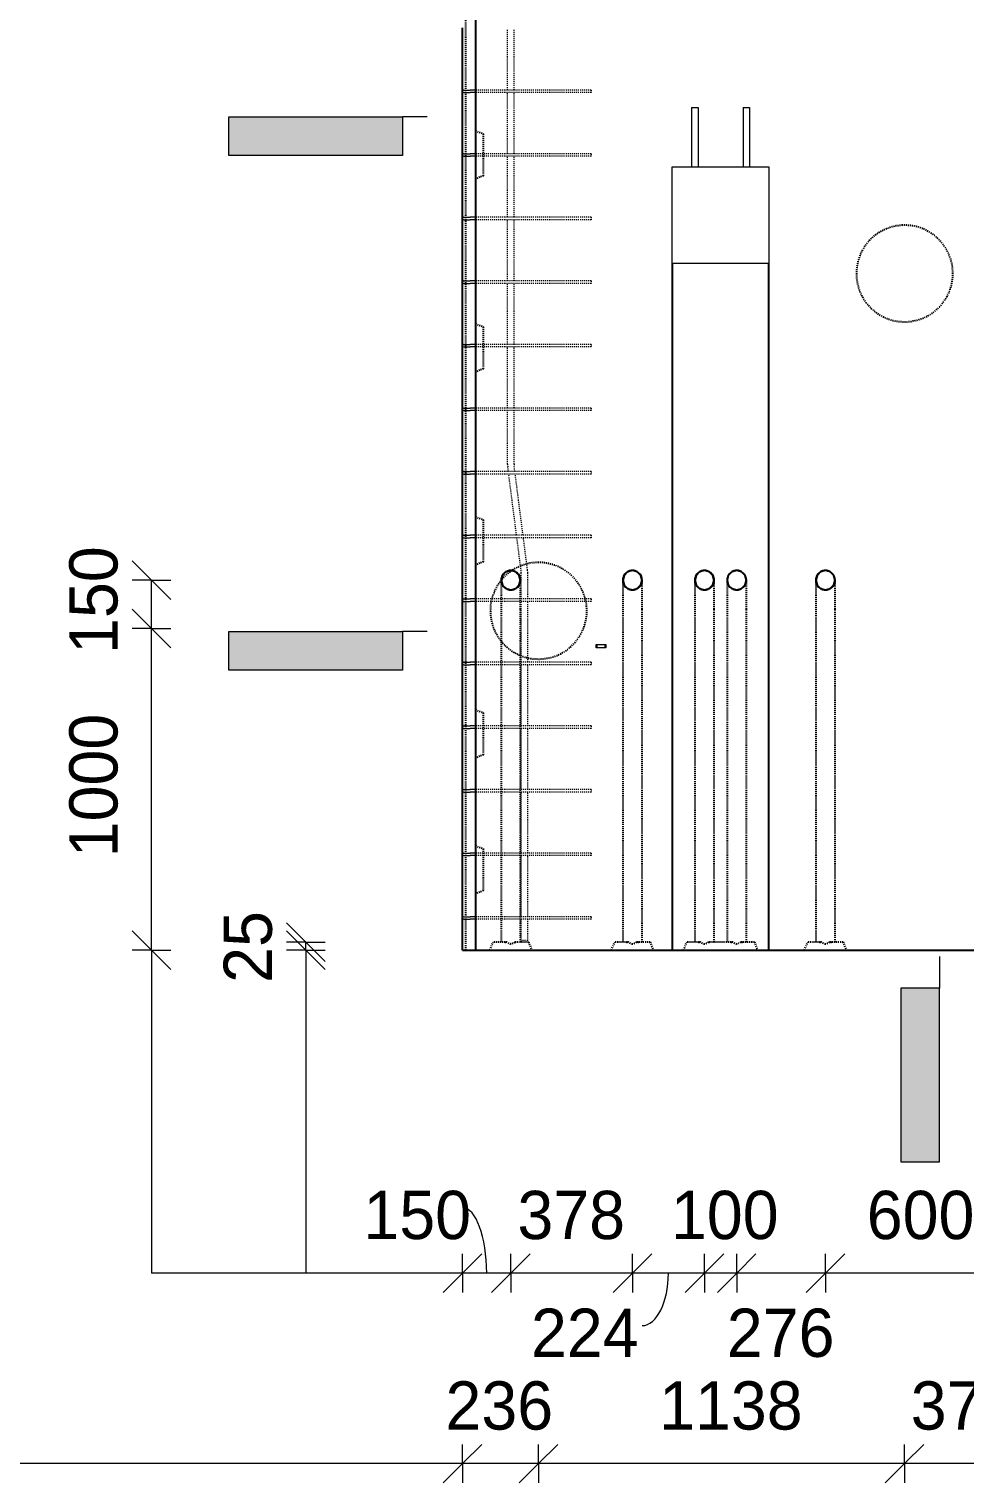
# Model space of a CAD drawing. Header units: millimetres. Extents: x 3013 to 24293, y -3068 to 13086.
# Drawn here: x 8715 to 11624, y -3051 to 1468 of the extents above; entities that cross this region are included whole.
import ezdxf

# ---------------------------------------------------------------- set-up
doc = ezdxf.new("R2010")
doc.units = ezdxf.units.MM
doc.linetypes.add('Dash', pattern=[6.36, 3.18, -3.18])
for name, color, linetype, lineweight in [('A-ANNO-DIMS', 211, 'Continuous', 9), ('A-ANNO-DIMS-60', 211, 'Continuous', 9), ('A-DETL-MBND', 5, 'Continuous', 18), ('A-GENM', 13, 'Continuous', 18), ('A-WALL', 113, 'Continuous', 25), ('A-WALL-HDLN', 110, 'Dash', 25), ('G-ANNO-SYMB', 111, 'Continuous', 9), ('S-BEAM', 12, 'Continuous', 18), ('S-RBAR', 171, 'Continuous', 18)]:
    doc.layers.add(name, color=color, linetype=linetype, lineweight=lineweight)
doc.styles.add('Nirmala UI Semilight', font='NirmalaS.ttf', dxfattribs={"height": 150})
doc.dimstyles.new('Arrow_Filled_-_2_5_NI_UI', dxfattribs={"dimscale": 304.8, "dimtxt": 157.104592, "dimasz": 0.393701, "dimexe": 0.19685, "dimexo": 0.0625, "dimgap": 0.19685, "dimtad": 1, "dimdec": 0, "dimzin": 0, "dimdsep": 46, "dimtxsty": 'Nirmala UI Semilight', "dimblk1": 'OBLIQUE', "dimblk2": 'OBLIQUE', "dimsah": 1, "dimcen": 0.09, "dimazin": 0, "dimtfac": 1, "dimtdec": 4, "dimtix": 1, "dimtmove": 0, "dimatfit": 3, "dimfxl": 0.19685, "dimfxlon": 1, "dimtvp": 1, "dimtolj": 1, "dimtzin": 0, "dimarcsym": 2})
doc.dimstyles.new('Arrow_Filled_-_2_5_NI_UI_1', dxfattribs={"dimscale": 304.8, "dimtxt": 157.104592, "dimasz": 0.393701, "dimexe": 0.19685, "dimexo": 0.0625, "dimgap": 0.19685, "dimtad": 1, "dimdec": 0, "dimzin": 0, "dimdsep": 46, "dimtxsty": 'Nirmala UI Semilight', "dimblk1": 'OBLIQUE', "dimblk2": 'OBLIQUE', "dimsah": 1, "dimcen": 0.09, "dimazin": 0, "dimtfac": 1, "dimtdec": 4, "dimtix": 1, "dimtmove": 1, "dimatfit": 3, "dimfxl": 0.19685, "dimfxlon": 1, "dimtvp": 1, "dimtolj": 1, "dimtzin": 0, "dimarcsym": 2})
doc.dimstyles.new('Arrow_Filled_-_2_5_NI_UI_2', dxfattribs={"dimscale": 304.8, "dimtxt": 157.104592, "dimasz": 0.393701, "dimexe": 0.19685, "dimexo": 0.0625, "dimgap": 0.19685, "dimtad": 1, "dimdec": 0, "dimzin": 0, "dimdsep": 46, "dimtxsty": 'Nirmala UI Semilight', "dimblk1": 'OBLIQUE', "dimblk2": 'OBLIQUE', "dimsah": 1, "dimcen": 0.09, "dimazin": 0, "dimtfac": 1, "dimtdec": 4, "dimtix": 1, "dimtmove": 2, "dimatfit": 3, "dimfxl": 0.19685, "dimfxlon": 1, "dimtvp": 1, "dimtolj": 1, "dimtzin": 0, "dimarcsym": 2})

# ---------------------------------------------------------------- blocks, each defined once
blk = doc.blocks.new('RR spread anchor face based - RR-SA-2_5-200-1726821-Elevation Front')
at = {"layer": 'A-GENM'}
for p, q in [((11873.6, 6760), (11876.1, 6760)), ((11873.6, 6750), (11873.6, 6760)), ((11876.1, 6750), (11873.6, 6750)), ((11876.1, 6760), (11901.1, 6760)), ((11876.1, 6760), (11876.1, 6750)), ((11901.1, 6750), (11876.1, 6750)), ((11901.1, 6760), (11903.6, 6760)), ((11901.1, 6760), (11901.1, 6750)), ((11903.6, 6750), (11901.1, 6750)), ((11903.6, 6760), (11903.6, 6750))]:
    blk.add_line(p, q, dxfattribs=at)
blk = doc.blocks.new('Detail View - M_Section Tail - Filled Horizontal-14034-Elevation Front')
at = {"layer": 'G-ANNO-SYMB'}
blk.add_hatch(color=256, dxfattribs=at).paths.add_polyline_path([(9875.7, 7795.6), (9875.7, 7915.6), (9335.7, 7915.6), (9335.7, 7795.6)])
for p, q in [((9335.7, 7795.6), (9335.7, 7915.6)), ((9335.7, 7915.6), (9875.7, 7915.6)), ((9875.7, 7915.6), (9875.7, 7795.6)), ((9875.7, 7795.6), (9335.7, 7795.6))]:
    blk.add_line(p, q, dxfattribs=at)
blk = doc.blocks.new('DIMBLOCK67-Elevation Front')
at = {"layer": 'A-ANNO-DIMS-60'}
for p, q in [((11436.9, -2991.4), (11496.9, -2931.4)), ((11436.9, -2991.4), (11436.9, -2931.4)), ((11811.9, -2991.4), (11871.9, -2931.4)), ((11811.9, -2991.4), (11811.9, -2931.4)), ((11436.9, -2991.4), (11376.9, -3051.4)), ((11811.9, -2991.4), (11436.9, -2991.4)), ((11436.9, -2991.4), (11436.9, -3051.4)), ((11811.9, -2991.4), (11751.9, -3051.4)), ((11811.9, -2991.4), (11811.9, -3051.4))]:
    blk.add_line(p, q, dxfattribs=at)
at = {"layer": 'A-ANNO-DIMS-60', "color": 0, "insert": (11455.9, -2735.6), "char_height": 150, "width": 404.473, "attachment_point": 1, "line_spacing_factor": 1.142579, "style": 'Nirmala UI Semilight'}
blk.add_mtext('375', dxfattribs=at)
blk = doc.blocks.new('_Oblique')
at = {"color": 0, "linetype": 'ByBlock', "lineweight": -2}
blk.add_line((-0.5, -0.5), (0.5, 0.5), dxfattribs=at)
blk = doc.blocks.new('DIMBLOCK68-Elevation Front')
at = {"layer": 'A-ANNO-DIMS-60'}
for p, q in [((10298.8, -2991.4), (10358.8, -2931.4)), ((10298.8, -2991.4), (10298.8, -2931.4)), ((11436.9, -2991.4), (11496.9, -2931.4)), ((11436.9, -2991.4), (11436.9, -2931.4)), ((10298.8, -2991.4), (10238.8, -3051.4)), ((11436.9, -2991.4), (10298.8, -2991.4)), ((10298.8, -2991.4), (10298.8, -3051.4)), ((11436.9, -2991.4), (11376.9, -3051.4)), ((11436.9, -2991.4), (11436.9, -3051.4))]:
    blk.add_line(p, q, dxfattribs=at)
at = {"layer": 'A-ANNO-DIMS-60', "color": 0, "insert": (10673.6, -2735.6), "char_height": 150, "width": 466.172, "attachment_point": 1, "line_spacing_factor": 1.142579, "style": 'Nirmala UI Semilight'}
blk.add_mtext('1138', dxfattribs=at)
blk = doc.blocks.new('DIMBLOCK69-Elevation Front')
at = {"layer": 'A-ANNO-DIMS-60'}
for p, q in [((10062.6, -2991.4), (10122.6, -2931.4)), ((10062.6, -2991.4), (10062.6, -2931.4)), ((10298.8, -2991.4), (10358.8, -2931.4)), ((10298.8, -2991.4), (10298.8, -2931.4)), ((10062.6, -2991.4), (10002.6, -3051.4)), ((10298.8, -2991.4), (10062.6, -2991.4)), ((10062.6, -2991.4), (10062.6, -3051.4)), ((10298.8, -2991.4), (10238.8, -3051.4)), ((10298.8, -2991.4), (10298.8, -3051.4))]:
    blk.add_line(p, q, dxfattribs=at)
at = {"layer": 'A-ANNO-DIMS-60', "color": 0, "insert": (10009.3, -2735.6), "char_height": 150, "width": 411.328, "attachment_point": 1, "line_spacing_factor": 1.142579, "style": 'Nirmala UI Semilight'}
blk.add_mtext('236', dxfattribs=at)
blk = doc.blocks.new('DIMBLOCK72-Elevation Front')
at = {"layer": 'A-ANNO-DIMS-60'}
for p, q in [((11190.6, -2399), (11250.6, -2339)), ((11190.6, -2399), (11190.6, -2339)), ((11790.6, -2399), (11850.6, -2339)), ((11790.6, -2399), (11790.6, -2339)), ((11190.6, -2399), (11130.6, -2459)), ((11790.6, -2399), (11190.6, -2399)), ((11190.6, -2399), (11190.6, -2459)), ((11790.6, -2399), (11730.6, -2459)), ((11790.6, -2399), (11790.6, -2459))]:
    blk.add_line(p, q, dxfattribs=at)
at = {"layer": 'A-ANNO-DIMS-60', "color": 0, "insert": (11319.2, -2143.3), "char_height": 150, "width": 411.328, "attachment_point": 1, "line_spacing_factor": 1.142579, "style": 'Nirmala UI Semilight'}
blk.add_mtext('600', dxfattribs=at)
blk = doc.blocks.new('DIMBLOCK73-Elevation Front')
at = {"layer": 'A-ANNO-DIMS-60'}
for p, q in [((10914.8, -2399), (10974.8, -2339)), ((10914.8, -2399), (10914.8, -2339)), ((11190.6, -2399), (11250.6, -2339)), ((11190.6, -2399), (11190.6, -2339)), ((10914.8, -2399), (10854.8, -2459)), ((11190.6, -2399), (10914.8, -2399)), ((10914.8, -2399), (10914.8, -2459)), ((11190.6, -2399), (11130.6, -2459)), ((11190.6, -2399), (11190.6, -2459))]:
    blk.add_line(p, q, dxfattribs=at)
at = {"layer": 'A-ANNO-DIMS-60', "color": 0, "insert": (10884.1, -2509.5), "char_height": 150, "width": 404.473, "attachment_point": 1, "line_spacing_factor": 1.142579, "style": 'Nirmala UI Semilight'}
blk.add_mtext('276', dxfattribs=at)
blk = doc.blocks.new('DIMBLOCK74-Elevation Front')
at = {"layer": 'A-ANNO-DIMS-60'}
for p, q in [((10814.6, -2399), (10874.6, -2339)), ((10814.6, -2399), (10814.6, -2339)), ((10914.8, -2399), (10974.8, -2339)), ((10914.8, -2399), (10914.8, -2339)), ((10814.6, -2399), (10754.6, -2459)), ((10914.8, -2399), (10814.6, -2399)), ((10814.6, -2399), (10814.6, -2459)), ((10914.8, -2399), (10854.8, -2459)), ((10914.8, -2399), (10914.8, -2459))]:
    blk.add_line(p, q, dxfattribs=at)
at = {"layer": 'A-ANNO-DIMS-60', "color": 0, "insert": (10710.4, -2143.3), "char_height": 150, "width": 370.196, "attachment_point": 1, "line_spacing_factor": 1.142579, "style": 'Nirmala UI Semilight'}
blk.add_mtext('100', dxfattribs=at)
blk = doc.blocks.new('DIMBLOCK75-Elevation Front')
at = {"layer": 'A-ANNO-DIMS-60'}
for p, q in [((10590.6, -2399), (10650.6, -2339)), ((10590.6, -2399), (10590.6, -2339)), ((10814.6, -2399), (10874.6, -2339)), ((10814.6, -2399), (10814.6, -2339)), ((10590.6, -2399), (10530.6, -2459)), ((10814.6, -2399), (10590.6, -2399)), ((10590.6, -2399), (10590.6, -2459)), ((10814.6, -2399), (10754.6, -2459)), ((10814.6, -2399), (10814.6, -2459))]:
    blk.add_line(p, q, dxfattribs=at)
blk.add_ellipse((10620.8, -2399), major_axis=(0, 163.4), ratio=0.500307, start_param=3.141593, end_param=4.712389, dxfattribs=at)
at = {"layer": 'A-ANNO-DIMS-60', "color": 0, "insert": (10275.2, -2509.5), "char_height": 150, "width": 414.756, "attachment_point": 1, "line_spacing_factor": 1.142579, "style": 'Nirmala UI Semilight'}
blk.add_mtext('224', dxfattribs=at)
blk = doc.blocks.new('DIMBLOCK76-Elevation Front')
at = {"layer": 'A-ANNO-DIMS-60'}
for p, q in [((10212.6, -2399), (10272.6, -2339)), ((10212.6, -2399), (10212.6, -2339)), ((10590.6, -2399), (10650.6, -2339)), ((10590.6, -2399), (10590.6, -2339)), ((10212.6, -2399), (10152.6, -2459)), ((10590.6, -2399), (10212.6, -2399)), ((10212.6, -2399), (10212.6, -2459)), ((10590.6, -2399), (10530.6, -2459)), ((10590.6, -2399), (10590.6, -2459))]:
    blk.add_line(p, q, dxfattribs=at)
at = {"layer": 'A-ANNO-DIMS-60', "color": 0, "insert": (10233, -2143.3), "char_height": 150, "width": 404.473, "attachment_point": 1, "line_spacing_factor": 1.142579, "style": 'Nirmala UI Semilight'}
blk.add_mtext('378', dxfattribs=at)
blk = doc.blocks.new('DIMBLOCK77-Elevation Front')
at = {"layer": 'A-ANNO-DIMS-60'}
for p, q in [((10062.6, -2399), (10122.6, -2339)), ((10062.6, -2399), (10062.6, -2339)), ((10212.6, -2399), (10272.6, -2339)), ((10212.6, -2399), (10212.6, -2339)), ((10062.6, -2399), (10002.6, -2459)), ((10212.6, -2399), (10062.6, -2399)), ((10062.6, -2399), (10062.6, -2459)), ((10212.6, -2399), (10152.6, -2459)), ((10212.6, -2399), (10212.6, -2459))]:
    blk.add_line(p, q, dxfattribs=at)
blk.add_ellipse((10062.7, -2399), major_axis=(0, 202.8), ratio=0.368956, start_param=4.712389, end_param=6.283185, dxfattribs=at)
at = {"layer": 'A-ANNO-DIMS-60', "color": 0, "insert": (9754.2, -2143.3), "char_height": 150, "width": 370.196, "attachment_point": 1, "line_spacing_factor": 1.142579, "style": 'Nirmala UI Semilight'}
blk.add_mtext('150', dxfattribs=at)
blk = doc.blocks.new('DIMBLOCK78-Elevation Front')
at = {"layer": 'A-ANNO-DIMS-60'}
for p, q in [((9575.3, -1370), (9515.3, -1310)), ((9575.3, -1395), (9515.3, -1335)), ((9575.3, -1370), (9515.3, -1370)), ((9575.3, -1395), (9515.3, -1395)), ((9575.3, -1395), (9575.3, -1370)), ((9575.3, -1370), (9635.3, -1430)), ((9575.3, -1370), (9635.3, -1370)), ((9575.3, -1395), (9635.3, -1455)), ((9575.3, -1395), (9635.3, -1395))]:
    blk.add_line(p, q, dxfattribs=at)
at = {"layer": 'A-ANNO-DIMS-60', "color": 0, "insert": (9319.6, -1496.8), "char_height": 150, "width": 274.219, "attachment_point": 1, "rotation": 90, "line_spacing_factor": 1.142579, "style": 'Nirmala UI Semilight'}
blk.add_mtext('25', dxfattribs=at)
blk = doc.blocks.new('DIMBLOCK79-Elevation Front')
at = {"layer": 'A-ANNO-DIMS-60'}
for p, q in [((9095.3, -395), (9035.3, -335)), ((9095.3, -395), (9035.3, -395)), ((9095.3, -1395), (9095.3, -395)), ((9095.3, -395), (9155.3, -455)), ((9095.3, -395), (9155.3, -395)), ((9095.3, -1395), (9035.3, -1335)), ((9095.3, -1395), (9035.3, -1395)), ((9095.3, -1395), (9155.3, -1455)), ((9095.3, -1395), (9155.3, -1395))]:
    blk.add_line(p, q, dxfattribs=at)
at = {"layer": 'A-ANNO-DIMS-60', "color": 0, "insert": (8839.6, -1106.4), "char_height": 150, "width": 507.305, "attachment_point": 1, "rotation": 90, "line_spacing_factor": 1.142579, "style": 'Nirmala UI Semilight'}
blk.add_mtext('1000', dxfattribs=at)
blk = doc.blocks.new('DIMBLOCK80-Elevation Front')
at = {"layer": 'A-ANNO-DIMS-60'}
for p, q in [((9095.3, -245), (9035.3, -185)), ((9095.3, -245), (9035.3, -245)), ((9095.3, -395), (9095.3, -245)), ((9095.3, -245), (9155.3, -305)), ((9095.3, -245), (9155.3, -245)), ((9095.3, -395), (9035.3, -335)), ((9095.3, -395), (9035.3, -395)), ((9095.3, -395), (9155.3, -455)), ((9095.3, -395), (9155.3, -395))]:
    blk.add_line(p, q, dxfattribs=at)
at = {"layer": 'A-ANNO-DIMS-60', "color": 0, "insert": (8839.6, -474.2), "char_height": 150, "width": 370.196, "attachment_point": 1, "rotation": 90, "line_spacing_factor": 1.142579, "style": 'Nirmala UI Semilight'}
blk.add_mtext('150', dxfattribs=at)

msp = doc.modelspace()

# ---------------------------------------------------------------- linework, layer by layer
at = {"layer": 'A-DETL-MBND'}
for p, q in [((10774.6, 1225), (10784.6, 1225)), ((9095.3, -1395), (9095.3, -2399)), ((9575.3, -1395), (9575.3, -2399)), ((10062.6, -2399), (9095.3, -2399)), ((10062.6, -2991.4), (3751.1, -2991.4))]:
    msp.add_line(p, q, dxfattribs=at)
at = {"layer": 'A-WALL'}
for p, q in [((10102.6, 7060), (10102.6, -1395)), ((10062.6, 1275.1), (10062.6, 1471.9)), ((10062.6, 1077.4), (10062.6, 1274.3)), ((10062.6, 879.7), (10062.6, 1076.6)), ((10062.6, 682.1), (10062.6, 878.9)), ((10714.6, 740), (10714.6, -1395)), ((11014.8, -1395), (11014.8, 740)), ((10062.6, 484.4), (10062.6, 681.3)), ((10062.6, 286.7), (10062.6, 483.6)), ((10062.6, 89.1), (10062.6, 285.9)), ((10062.6, -108.6), (10062.6, 88.3)), ((10062.6, -306.3), (10062.6, -109.4)), ((10062.6, -503.9), (10062.6, -307.1)), ((10062.6, -701.6), (10062.6, -504.7)), ((10062.6, -899.3), (10062.6, -702.4)), ((10062.6, -1096.9), (10062.6, -900.1)), ((10062.6, -1294.6), (10062.6, -1097.7)), ((10062.6, -1395), (10062.6, -1295.4)), ((10062.6, -1395), (12318.6, -1395))]:
    msp.add_line(p, q, dxfattribs=at)
at = {"layer": 'A-WALL', "flags": 128}
for points in [[(10212.6, -215), (10197.5, -219), (10186.5, -230.1), (10182.6, -245)], [(10242.6, -245), (10238.5, -230), (10227.5, -219), (10212.6, -215)], [(10590.6, -215), (10575.5, -219), (10564.5, -230.1), (10560.6, -244.9)], [(10620.5, -244.9), (10616.5, -230), (10605.5, -219), (10590.6, -215)], [(10814.6, -215), (10799.5, -219), (10788.5, -230.1), (10784.6, -245)], [(10844.5, -244.9), (10840.5, -230), (10829.5, -219), (10814.6, -215)], [(10914.8, -215), (10899.8, -219), (10888.8, -230.1), (10884.8, -245)], [(10944.8, -245), (10940.7, -230), (10929.7, -219), (10914.8, -215)], [(11190.6, -215), (11175.5, -219), (11164.5, -230.1), (11160.6, -245)], [(11220.6, -245), (11216.5, -230), (11205.5, -219), (11190.6, -215)], [(10182.6, -245), (10186.6, -260), (10197.6, -271), (10212.6, -275)], [(10212.6, -275), (10227.6, -271), (10238.6, -259.9), (10242.6, -245)], [(10242.6, -250.7), (10242.6, -245.1), (10242.6, -245)], [(10560.6, -245), (10564.6, -260), (10575.6, -271), (10590.6, -275)], [(10590.6, -275), (10605.6, -271), (10616.6, -259.9), (10620.6, -245)], [(10620.6, -250.7), (10620.6, -245.1), (10620.6, -245)], [(10784.6, -245), (10788.6, -260), (10799.6, -271), (10814.6, -275)], [(10814.6, -275), (10829.6, -271), (10840.6, -259.9), (10844.6, -245)], [(10844.6, -250.7), (10844.6, -245.1), (10844.6, -245)], [(10884.8, -245), (10888.8, -260), (10899.9, -271), (10914.8, -275)], [(10914.8, -275), (10929.8, -271), (10940.8, -259.9), (10944.8, -245)], [(10944.8, -250.7), (10944.8, -245.1), (10944.8, -245)], [(11160.6, -245), (11164.6, -260), (11175.6, -271), (11190.6, -275)], [(11190.6, -275), (11205.6, -271), (11216.6, -259.9), (11220.6, -245)], [(11220.6, -250.7), (11220.6, -245.1), (11220.6, -245)]]:
    msp.add_lwpolyline(points, dxfattribs=at)
at = {"layer": 'A-WALL'}
for centre, start, end in [((10212.6, -245), 120.8303, 149.6053), ((10212.6, -245), 90.7225, 119.4223), ((10212.6, -245), 61.0187, 89.2664), ((10212.6, -245), 30.8311, 59.6045), ((10590.6, -245), 120.8303, 149.6053), ((10590.6, -245), 90.7225, 119.4223), ((10590.6, -245), 61.0187, 89.2664), ((10590.6, -245), 30.8311, 59.6045), ((10814.6, -245), 120.8303, 149.6053), ((10814.6, -245), 90.7225, 119.4223), ((10814.6, -245), 61.0187, 89.2664), ((10814.6, -245), 30.8311, 59.6045), ((10914.8, -245), 120.8303, 149.6053), ((10914.8, -245), 90.7225, 119.4223), ((10914.8, -245), 61.0187, 89.2664), ((10914.8, -245), 30.8311, 59.6045), ((11190.6, -245), 120.8303, 149.6053), ((11190.6, -245), 90.7225, 119.4223), ((11190.6, -245), 61.0187, 89.2664), ((11190.6, -245), 30.8311, 59.6045), ((10212.6, -245), 150.6728, 179.6194), ((10212.6, -245), 180.4246, 209.7233), ((10212.6, -245), 210.813, 239.6231), ((10212.6, -245), 270.7209, 299.4239), ((10212.6, -245), 300.812, 329.6241), ((10212.6, -245), 0.3778, 29.7706), ((10212.6, -245), 330.719, 359.5722), ((10590.6, -245), 150.6728, 180), ((10590.6, -245), 180.4246, 209.7233), ((10590.6, -245), 210.813, 239.6231), ((10590.6, -245), 270.7209, 299.4239), ((10590.6, -245), 300.812, 329.6241), ((10590.6, -245), 0, 29.7706), ((10590.6, -245), 330.719, 359.5722), ((10814.6, -245), 150.6728, 179.6194), ((10814.6, -245), 180.4246, 209.7233), ((10814.6, -245), 210.813, 239.6231), ((10814.6, -245), 270.7209, 299.4239), ((10814.6, -245), 300.812, 329.6241), ((10814.6, -245), 0, 29.7706), ((10814.6, -245), 330.719, 359.5722), ((10914.8, -245), 150.6728, 179.6194), ((10914.8, -245), 180.4246, 209.7233), ((10914.8, -245), 210.813, 239.6231), ((10914.8, -245), 270.7209, 299.4239), ((10914.8, -245), 300.812, 329.6241), ((10914.8, -245), 0.3778, 29.7706), ((10914.8, -245), 330.719, 359.5722), ((11190.6, -245), 150.6728, 179.6194), ((11190.6, -245), 180.4246, 209.7233), ((11190.6, -245), 210.813, 239.6231), ((11190.6, -245), 270.7209, 299.4239), ((11190.6, -245), 300.812, 329.6241), ((11190.6, -245), 0.3778, 29.7706), ((11190.6, -245), 330.719, 359.5722), ((10212.6, -245), 241.0171, 269.268), ((10590.6, -245), 241.0171, 269.268), ((10814.6, -245), 241.0171, 269.268), ((10914.8, -245), 241.0171, 269.268), ((11190.6, -245), 241.0171, 269.268)]:
    msp.add_arc(centre, 30, start, end, dxfattribs=at)
at = {"layer": 'A-WALL-HDLN'}
for p, q in [((10072.6, -1395), (10072.6, 3650.1)), ((10102.6, 1152.5), (10127.6, 1142.5)), ((10127.6, 1012.5), (10127.6, 1142.5)), ((10127.6, 1012.5), (10102.6, 1002.5)), ((10102.6, 552.5), (10127.6, 542.5)), ((10127.6, 412.5), (10127.6, 542.5)), ((10127.6, 412.5), (10102.6, 402.5)), ((10102.6, -47.5), (10127.6, -57.5)), ((10127.6, -187.5), (10127.6, -57.5)), ((10127.6, -187.5), (10102.6, -197.5)), ((10182.6, -335), (10182.6, -1370)), ((10242.6, -1370), (10242.6, -335)), ((10560.6, -335), (10560.6, -1370)), ((10620.6, -1370), (10620.6, -335)), ((10784.6, -335), (10784.6, -1370)), ((10844.6, -1370), (10844.6, -335)), ((10884.8, -335), (10884.8, -1370)), ((10944.8, -1370), (10944.8, -335)), ((11160.6, -335), (11160.6, -1370)), ((11220.6, -1370), (11220.6, -335)), ((10102.6, -647.5), (10127.6, -657.5)), ((10127.6, -787.5), (10127.6, -657.5)), ((10127.6, -787.5), (10102.6, -797.5)), ((10102.6, -1070), (10127.6, -1080)), ((10127.6, -1210), (10127.6, -1080)), ((10127.6, -1210), (10102.6, -1220)), ((10147.6, -1395), (10157.6, -1370)), ((10200.6, -1370), (10157.6, -1370)), ((10194, -1370), (10200.6, -1370)), ((10224.6, -1370), (10231.2, -1370)), ((10267.6, -1370), (10224.6, -1370)), ((10267.6, -1370), (10277.6, -1395)), ((10525.6, -1395), (10535.6, -1370)), ((10578.6, -1370), (10535.6, -1370)), ((10572, -1370), (10578.6, -1370)), ((10602.6, -1370), (10609.2, -1370)), ((10645.6, -1370), (10602.6, -1370)), ((10645.6, -1370), (10655.6, -1395)), ((10749.6, -1395), (10759.6, -1370)), ((10802.6, -1370), (10759.6, -1370)), ((10796, -1370), (10802.6, -1370)), ((10826.6, -1370), (10833.2, -1370)), ((10902.8, -1370), (10826.6, -1370)), ((10896.2, -1370), (10902.8, -1370)), ((10926.8, -1370), (10933.4, -1370)), ((10969.8, -1370), (10926.8, -1370)), ((10969.8, -1370), (10979.8, -1395)), ((11125.6, -1395), (11135.6, -1370)), ((11178.6, -1370), (11135.6, -1370)), ((11172, -1370), (11178.6, -1370)), ((11202.6, -1370), (11209.2, -1370)), ((11245.6, -1370), (11202.6, -1370)), ((11245.6, -1370), (11255.6, -1395))]:
    msp.add_line(p, q, dxfattribs=at)
at = {"layer": 'A-WALL-HDLN', "flags": 128}
for points in [[(10182.6, -245.4), (10182.6, -249.1), (10182.6, -261), (10182.6, -279.7), (10182.6, -303.4), (10182.6, -330), (10182.6, -335)], [(10242.6, -335), (10242.6, -308.1), (10242.6, -283.7), (10242.6, -264), (10242.6, -250.7)], [(10560.6, -245.4), (10560.6, -249.1), (10560.6, -261), (10560.6, -279.7), (10560.6, -303.4), (10560.6, -330), (10560.6, -335)], [(10620.6, -335), (10620.6, -308.1), (10620.6, -283.7), (10620.6, -264), (10620.6, -250.7)], [(10784.6, -245.4), (10784.6, -249.1), (10784.6, -261), (10784.6, -279.7), (10784.6, -303.4), (10784.6, -330), (10784.6, -335)], [(10844.6, -335), (10844.6, -308.1), (10844.6, -283.7), (10844.6, -264), (10844.6, -250.7)], [(10884.8, -245.4), (10884.8, -249.1), (10884.8, -261), (10884.8, -279.7), (10884.8, -303.4), (10884.8, -330), (10884.8, -335)], [(10944.8, -335), (10944.8, -308.1), (10944.8, -283.7), (10944.8, -264), (10944.8, -250.7)], [(11160.6, -245.4), (11160.6, -249.1), (11160.6, -261), (11160.6, -279.7), (11160.6, -303.4), (11160.6, -330), (11160.6, -335)], [(11220.6, -335), (11220.6, -308.1), (11220.6, -283.7), (11220.6, -264), (11220.6, -250.7)], [(10212.6, -1376.2), (10209.5, -1375.9), (10206.4, -1374.7), (10203.5, -1372.7), (10200.6, -1370)], [(10224.6, -1370), (10221.7, -1372.7), (10218.7, -1374.7), (10215.6, -1375.9), (10212.6, -1376.2)], [(10590.6, -1376.2), (10587.5, -1375.9), (10584.4, -1374.7), (10581.5, -1372.7), (10578.6, -1370)], [(10602.6, -1370), (10599.7, -1372.7), (10596.7, -1374.7), (10593.6, -1375.9), (10590.6, -1376.2)], [(10814.6, -1376.2), (10811.5, -1375.9), (10808.4, -1374.7), (10805.5, -1372.7), (10802.6, -1370)], [(10826.6, -1370), (10823.7, -1372.7), (10820.7, -1374.7), (10817.6, -1375.9), (10814.6, -1376.2)], [(10914.8, -1376.2), (10911.7, -1375.9), (10908.7, -1374.7), (10905.7, -1372.7), (10902.8, -1370)], [(10926.8, -1370), (10923.9, -1372.7), (10920.9, -1374.7), (10917.9, -1375.9), (10914.8, -1376.2)], [(11190.6, -1376.2), (11187.5, -1375.9), (11184.4, -1374.7), (11181.5, -1372.7), (11178.6, -1370)], [(11202.6, -1370), (11199.7, -1372.7), (11196.7, -1374.7), (11193.6, -1375.9), (11190.6, -1376.2)]]:
    msp.add_lwpolyline(points, dxfattribs=at)
at = {"layer": 'A-WALL-HDLN'}
for centre, start, end in [((11436.9, 708.5), 0, 180), ((11436.9, 708.5), 180, 0), ((10298.8, -340), 0, 180), ((10298.8, -340), 180, 0)]:
    msp.add_arc(centre, 150, start, end, dxfattribs=at)
at = {"layer": 'G-ANNO-SYMB'}
for p, q in [((9952.1, 1195.6), (9875.7, 1195.6)), ((9952.1, -404.4), (9875.7, -404.4)), ((11545.5, -1415.3), (11545.5, -1512.9))]:
    msp.add_line(p, q, dxfattribs=at)
at = {"layer": 'S-BEAM'}
for p, q in [((10714.6, 740), (10714.6, 1040)), ((10714.6, 1040), (11014.8, 1040)), ((11014.8, 1040), (11014.8, 740)), ((11014.8, 740), (10714.6, 740))]:
    msp.add_line(p, q, dxfattribs=at)
at = {"layer": 'S-RBAR', "linetype": 'Dash'}
for p, q in [((10202.6, 1278.7), (10202.6, 1468.3)), ((10222.6, 1278.7), (10222.6, 1468.3)), ((10462.6, 1278.7), (10102.6, 1278.7)), ((10462.6, 1270.7), (10102.6, 1270.7)), ((10202.6, 1081), (10202.6, 1270.7)), ((10222.6, 1081), (10222.6, 1270.7)), ((10462.6, 1278.7), (10462.6, 1270.7)), ((10462.6, 1081), (10102.6, 1081)), ((10462.6, 1073), (10102.6, 1073)), ((10202.6, 883.3), (10202.6, 1073)), ((10222.6, 883.3), (10222.6, 1073)), ((10462.6, 1081), (10462.6, 1073)), ((10462.6, 883.3), (10102.6, 883.3)), ((10462.6, 875.3), (10102.6, 875.3)), ((10202.6, 685.7), (10202.6, 875.3)), ((10222.6, 685.7), (10222.6, 875.3)), ((10462.6, 883.3), (10462.6, 875.3)), ((10462.6, 685.7), (10102.6, 685.7)), ((10462.6, 685.7), (10462.6, 677.7)), ((10462.6, 677.7), (10102.6, 677.7)), ((10202.6, 488), (10202.6, 677.7)), ((10222.6, 488), (10222.6, 677.7)), ((10462.6, 488), (10102.6, 488)), ((10462.6, 480), (10102.6, 480)), ((10202.6, 290.3), (10202.6, 480)), ((10222.6, 290.3), (10222.6, 480)), ((10462.6, 488), (10462.6, 480)), ((10462.6, 290.3), (10102.6, 290.3)), ((10462.6, 282.3), (10102.6, 282.3)), ((10202.6, 115.8), (10202.6, 282.3)), ((10222.6, 115.8), (10222.6, 282.3)), ((10462.6, 290.3), (10462.6, 282.3)), ((10462.6, 92.7), (10102.6, 92.7)), ((10205, 92.7), (10203.1, 107.5)), ((10225.2, 92.7), (10222.9, 110.1)), ((10462.6, 92.7), (10462.6, 84.7)), ((10462.6, 84.7), (10102.6, 84.7)), ((10230.4, -105), (10206, 84.7)), ((10250.5, -105), (10226.2, 84.7)), ((10462.6, -105), (10102.6, -105)), ((10462.6, -113), (10102.6, -113)), ((10244.6, -216.1), (10231.4, -113)), ((10264.5, -213.5), (10251.6, -113)), ((10462.6, -105), (10462.6, -113)), ((10245, -302.7), (10245, -221.8)), ((10265, -302.7), (10265, -221.8)), ((10462.6, -302.7), (10102.6, -302.7)), ((10462.6, -310.7), (10102.6, -310.7)), ((10245, -500.3), (10245, -310.7)), ((10265, -500.3), (10265, -310.7)), ((10462.6, -302.7), (10462.6, -310.7)), ((10462.6, -500.3), (10102.6, -500.3)), ((10462.6, -508.3), (10102.6, -508.3)), ((10245, -698), (10245, -508.3)), ((10265, -698), (10265, -508.3)), ((10462.6, -500.3), (10462.6, -508.3)), ((10462.6, -698), (10102.6, -698)), ((10462.6, -706), (10102.6, -706)), ((10245, -895.7), (10245, -706)), ((10265, -895.7), (10265, -706)), ((10462.6, -698), (10462.6, -706)), ((10462.6, -895.7), (10102.6, -895.7)), ((10462.6, -903.7), (10102.6, -903.7)), ((10245, -1093.3), (10245, -903.7)), ((10265, -1093.3), (10265, -903.7)), ((10462.6, -895.7), (10462.6, -903.7)), ((10462.6, -1093.3), (10102.6, -1093.3)), ((10462.6, -1101.3), (10102.6, -1101.3)), ((10245, -1291), (10245, -1101.3)), ((10265, -1291), (10265, -1101.3)), ((10462.6, -1093.3), (10462.6, -1101.3)), ((10462.6, -1291), (10102.6, -1291)), ((10462.6, -1299), (10102.6, -1299)), ((10245, -1365), (10245, -1299)), ((10265, -1365), (10265, -1299)), ((10462.6, -1291), (10462.6, -1299)), ((10265, -1365), (10245, -1365))]:
    msp.add_line(p, q, dxfattribs=at)
at = {"layer": 'S-RBAR'}
for p, q in [((10066.6, 1278.7), (10086.6, 1278.7)), ((10066.6, 1270.7), (10086.6, 1270.7)), ((10102.6, 1278.7), (10086.6, 1278.7)), ((10102.6, 1270.7), (10086.6, 1270.7)), ((10774.6, 1225), (10774.6, 1040)), ((10774.6, 1225), (10794.6, 1225)), ((10794.6, 1225), (10794.6, 1040)), ((10934.6, 1225), (10934.6, 1040)), ((10934.6, 1225), (10954.6, 1225)), ((10954.6, 1225), (10954.6, 1040)), ((10066.6, 1081), (10086.6, 1081)), ((10066.6, 1073), (10086.6, 1073)), ((10102.6, 1081), (10086.6, 1081)), ((10102.6, 1073), (10086.6, 1073)), ((10066.6, 883.3), (10086.6, 883.3)), ((10066.6, 875.3), (10086.6, 875.3)), ((10102.6, 883.3), (10086.6, 883.3)), ((10102.6, 875.3), (10086.6, 875.3)), ((10066.6, 685.7), (10086.6, 685.7)), ((10102.6, 685.7), (10086.6, 685.7)), ((10066.6, 677.7), (10086.6, 677.7)), ((10102.6, 677.7), (10086.6, 677.7)), ((10066.6, 488), (10086.6, 488)), ((10066.6, 480), (10086.6, 480)), ((10102.6, 488), (10086.6, 488)), ((10102.6, 480), (10086.6, 480)), ((10066.6, 290.3), (10086.6, 290.3)), ((10066.6, 282.3), (10086.6, 282.3)), ((10102.6, 290.3), (10086.6, 290.3)), ((10102.6, 282.3), (10086.6, 282.3)), ((10066.6, 92.7), (10086.6, 92.7)), ((10102.6, 92.7), (10086.6, 92.7)), ((10066.6, 84.7), (10086.6, 84.7)), ((10102.6, 84.7), (10086.6, 84.7)), ((10066.6, -105), (10086.6, -105)), ((10066.6, -113), (10086.6, -113)), ((10102.6, -105), (10086.6, -105)), ((10102.6, -113), (10086.6, -113)), ((10066.6, -302.7), (10086.6, -302.7)), ((10066.6, -310.7), (10086.6, -310.7)), ((10102.6, -302.7), (10086.6, -302.7)), ((10102.6, -310.7), (10086.6, -310.7)), ((10066.6, -500.3), (10086.6, -500.3)), ((10066.6, -508.3), (10086.6, -508.3)), ((10102.6, -500.3), (10086.6, -500.3)), ((10102.6, -508.3), (10086.6, -508.3)), ((10066.6, -698), (10086.6, -698)), ((10066.6, -706), (10086.6, -706)), ((10102.6, -698), (10086.6, -698)), ((10102.6, -706), (10086.6, -706)), ((10066.6, -895.7), (10086.6, -895.7)), ((10066.6, -903.7), (10086.6, -903.7)), ((10102.6, -895.7), (10086.6, -895.7)), ((10102.6, -903.7), (10086.6, -903.7)), ((10066.6, -1093.3), (10086.6, -1093.3)), ((10066.6, -1101.3), (10086.6, -1101.3)), ((10102.6, -1093.3), (10086.6, -1093.3)), ((10102.6, -1101.3), (10086.6, -1101.3)), ((10066.6, -1291), (10086.6, -1291)), ((10066.6, -1299), (10086.6, -1299)), ((10102.6, -1291), (10086.6, -1291)), ((10102.6, -1299), (10086.6, -1299))]:
    msp.add_line(p, q, dxfattribs=at)
for centre in [(10066.6, 1274.7), (10066.6, 1077), (10066.6, 879.3), (10066.6, 681.7), (10066.6, 484), (10066.6, 286.3), (10066.6, 88.7), (10066.6, -109), (10066.6, -306.7), (10066.6, -504.3), (10066.6, -702), (10066.6, -899.7), (10066.6, -1097.3), (10066.6, -1295)]:
    msp.add_arc(centre, 4, 90, 270, dxfattribs=at)
at = {"layer": 'S-RBAR', "linetype": 'Dash'}
for centre, radius, start, end in [((10267.6, 115.8), 65, 180, 187.3122), ((10267.6, 115.8), 45, 180, 187.3122), ((10200, -221.8), 45, 0, 7.3122), ((10200, -221.8), 65, 0, 7.3122)]:
    msp.add_arc(centre, radius, start, end, dxfattribs=at)

# ---------------------------------------------------------------- block references
at = {"layer": 'A-GENM'}
msp.add_blockref('RR spread anchor face based - RR-SA-2_5-200-1726821-Elevation Front', (-1396, -7205), dxfattribs=at)
at = {"layer": 'G-ANNO-SYMB'}
for p in [(0, -6720), (0, -8320)]:
    msp.add_blockref('Detail View - M_Section Tail - Filled Horizontal-14034-Elevation Front', p, dxfattribs=at)
at = {"layer": 'G-ANNO-SYMB', "extrusion": (0, 0, -1), "rotation": 90.00000000000077}
msp.add_blockref('Detail View - M_Section Tail - Filled Horizontal-14034-Elevation Front', (-3629.9, -11388.6), dxfattribs=at)

# ---------------------------------------------------------------- dimensions: what is measured, and where the dimension line sits
at = {"layer": 'A-ANNO-DIMS'}
for base, p1, p2, override, picture, middle in [((9095.3, -245), (9155.3, -395), (9155.3, -245), {"dimpost": '<>', "dimfxl": 150}, 'DIMBLOCK80-Elevation Front', (8957.4, -320)), ((9095.3, -395), (9155.3, -1395), (9155.3, -395), {"dimpost": '<>', "dimfxl": 1000}, 'DIMBLOCK79-Elevation Front', (8957.4, -895)), ((9575.3, -1370), (9635.3, -1395), (9635.3, -1370), {"dimpost": '<>', "dimfxl": 25}, 'DIMBLOCK78-Elevation Front', (9437.8, -1382.5))]:
    dim = msp.add_linear_dim(base=base, p1=p1, p2=p2, angle=90, dimstyle='Arrow_Filled_-_2_5_NI_UI', override=override, dxfattribs=at)
    dim.commit()
    dim.dimension.update_dxf_attribs({"geometry": picture, "text_midpoint": middle})
for base, p1, p2, dimstyle, override, picture, middle in [((10062.6, -2399), (10212.6, -2339), (10062.6, -2339), 'Arrow_Filled_-_2_5_NI_UI_1', {"dimpost": '<>', "dimfxl": 150}, 'DIMBLOCK77-Elevation Front', (9939.3, -2243.3)), ((10590.6, -2399), (10814.6, -2339), (10590.6, -2339), 'Arrow_Filled_-_2_5_NI_UI_1', {"dimpost": '<>', "dimfxl": 224.002043}, 'DIMBLOCK75-Elevation Front', (10482.5, -2609.5)), ((10914.8, -2399), (11190.6, -2339), (10914.8, -2339), 'Arrow_Filled_-_2_5_NI_UI_2', {"dimpost": '<>', "dimfxl": 275.782243}, 'DIMBLOCK73-Elevation Front', (11086.4, -2609.5))]:
    dim = msp.add_linear_dim(base=base, p1=p1, p2=p2, dimstyle=dimstyle, override=override, dxfattribs=at)
    dim.commit()
    dim.dimension.update_dxf_attribs({"geometry": picture, "text_midpoint": middle, "dimtype": 160})
for base, p1, p2, override, picture, middle in [((10212.6, -2399), (10590.6, -2339), (10212.6, -2339), {"dimpost": '<>', "dimfxl": 378}, 'DIMBLOCK76-Elevation Front', (10401.6, -2261.4)), ((10814.6, -2399), (10914.8, -2339), (10814.6, -2339), {"dimpost": '<>', "dimfxl": 100.215714}, 'DIMBLOCK74-Elevation Front', (10864.7, -2261.1)), ((11190.6, -2399), (11790.6, -2339), (11190.6, -2339), {"dimpost": '<>', "dimfxl": 600}, 'DIMBLOCK72-Elevation Front', (11490.6, -2261.4)), ((10062.6, -2991.4), (10298.8, -2931.4), (10062.6, -2931.4), {"dimpost": '<>', "dimfxl": 236.23501}, 'DIMBLOCK69-Elevation Front', (10180.7, -2853.8)), ((10298.8, -2991.4), (11436.9, -2931.4), (10298.8, -2931.4), {"dimpost": '<>', "dimfxl": 1138.127904}, 'DIMBLOCK68-Elevation Front', (10867.9, -2853.4)), ((11436.9, -2991.4), (11811.9, -2931.4), (11436.9, -2931.4), {"dimpost": '<>', "dimfxl": 375}, 'DIMBLOCK67-Elevation Front', (11624.4, -2853.8))]:
    dim = msp.add_linear_dim(base=base, p1=p1, p2=p2, dimstyle='Arrow_Filled_-_2_5_NI_UI', override=override, dxfattribs=at)
    dim.commit()
    dim.dimension.update_dxf_attribs({"geometry": picture, "text_midpoint": middle})

doc.saveas('drawing.dxf')
